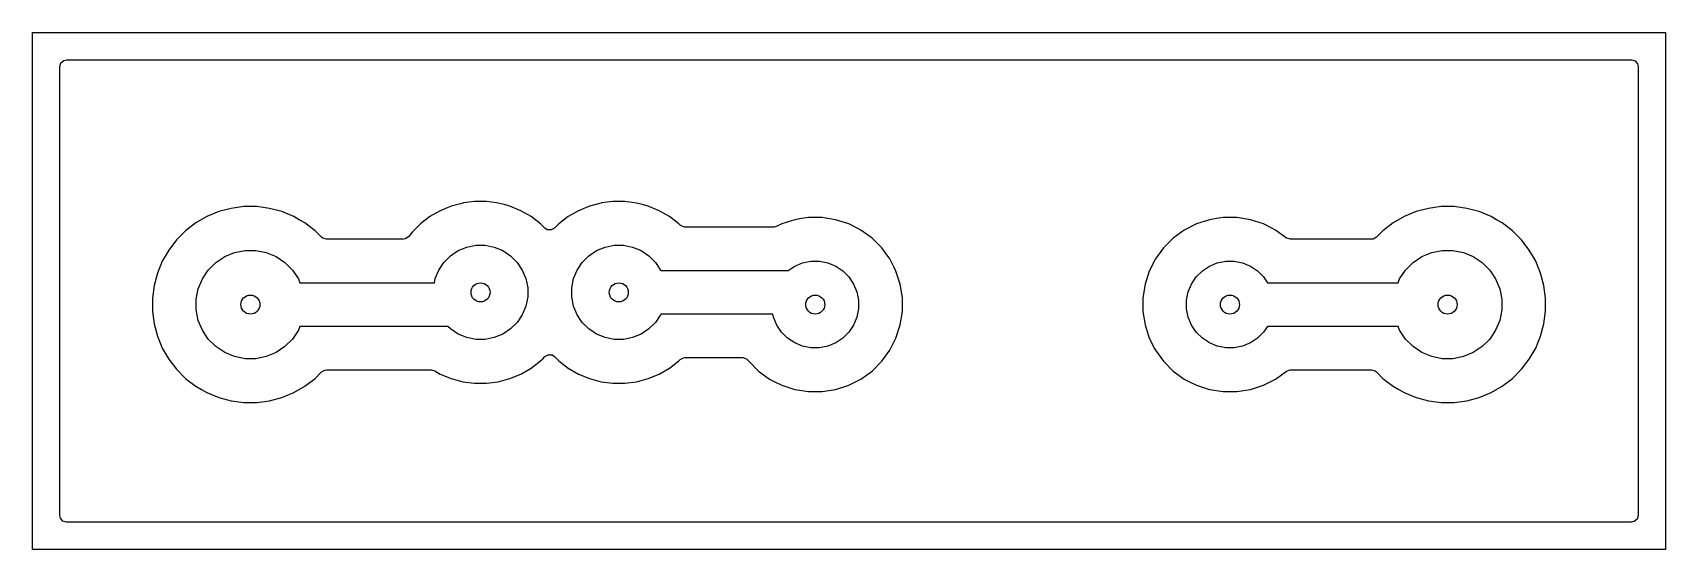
# Model space of a CAD drawing. Extents: x 117 to 147, y -96.5 to -87.
import ezdxf

# ---------------------------------------------------------------- set-up
doc = ezdxf.new("R2010")
doc.units = 0
doc.layers.add('BLACK', color=7, linetype='CONTINUOUS')

msp = doc.modelspace()

# ---------------------------------------------------------------- linework, layer by layer
at = {"layer": 'BLACK', "linetype": 'CONTINUOUS'}
for p, q in [((117, -87), (147, -87)), ((117, -96.5), (117, -87)), ((147, -87), (147, -96.5)), ((117.5005, -87.6245), (117.520185, -87.557461)), ((117.520185, -87.557461), (117.572989, -87.511706)), ((117.572989, -87.511706), (117.6245, -87.5005)), ((117.6245, -87.5005), (146.3755, -87.5005)), ((146.3755, -87.5005), (146.442539, -87.520185)), ((146.442539, -87.520185), (146.488294, -87.572989)), ((146.488294, -87.572989), (146.4995, -87.6245)), ((117.5005, -91.881995), (117.5005, -87.6245)), ((146.4995, -87.6245), (146.4995, -95.8755)), ((120.420006, -90.291394), (120.201954, -90.381714)), ((120.647989, -90.230306), (120.420006, -90.291394)), ((120.881979, -90.199501), (120.647989, -90.230306)), ((120.881983, -90.1995), (120.881979, -90.199501)), ((120.881989, -90.1995), (120.881983, -90.1995)), ((121.118011, -90.1995), (120.881989, -90.1995)), ((121.118017, -90.1995), (121.118011, -90.1995)), ((121.11802, -90.199501), (121.118017, -90.1995)), ((121.35201, -90.230306), (121.11802, -90.199501)), ((121.579993, -90.291394), (121.35201, -90.230306)), ((121.798045, -90.381714), (121.579993, -90.291394)), ((124.489561, -90.273565), (124.299929, -90.383049)), ((124.489569, -90.273561), (124.489561, -90.273565)), ((124.489572, -90.27356), (124.489569, -90.273561)), ((124.573374, -90.238847), (124.489572, -90.27356)), ((124.691884, -90.189758), (124.573374, -90.238847)), ((124.858699, -90.14506), (124.691884, -90.189758)), ((124.903402, -90.133083), (124.858699, -90.14506)), ((124.913853, -90.131707), (124.903402, -90.133083)), ((125.120502, -90.1045), (124.913853, -90.131707)), ((125.12051, -90.1045), (125.120502, -90.1045)), ((125.33949, -90.1045), (125.12051, -90.1045)), ((125.339497, -90.1045), (125.33949, -90.1045)), ((125.520314, -90.128306), (125.339497, -90.1045)), ((125.556598, -90.133083), (125.520314, -90.128306)), ((125.662357, -90.161421), (125.556598, -90.133083)), ((125.768115, -90.189758), (125.662357, -90.161421)), ((125.768118, -90.189759), (125.768115, -90.189758)), ((125.970428, -90.27356), (125.768117, -90.189759)), ((125.768117, -90.189759), (125.768118, -90.189759)), ((125.970433, -90.273562), (125.970428, -90.27356)), ((125.970438, -90.273565), (125.970433, -90.273562)), ((126.16007, -90.383049), (125.970438, -90.273565)), ((127.029561, -90.273565), (126.839929, -90.383049)), ((127.029569, -90.273561), (127.029561, -90.273565)), ((127.029572, -90.27356), (127.029569, -90.273561)), ((127.113374, -90.238847), (127.029572, -90.27356)), ((127.231884, -90.189758), (127.113374, -90.238847)), ((127.398699, -90.14506), (127.231884, -90.189758)), ((127.443402, -90.133083), (127.398699, -90.14506)), ((127.453853, -90.131707), (127.443402, -90.133083)), ((127.660502, -90.1045), (127.453853, -90.131707)), ((127.66051, -90.1045), (127.660502, -90.1045)), ((127.87949, -90.1045), (127.66051, -90.1045)), ((127.879497, -90.1045), (127.87949, -90.1045)), ((128.060314, -90.128306), (127.879497, -90.1045)), ((128.096598, -90.133083), (128.060314, -90.128306)), ((128.202357, -90.161421), (128.096598, -90.133083)), ((128.308115, -90.189758), (128.202357, -90.161421)), ((128.308118, -90.189759), (128.308115, -90.189758)), ((128.510428, -90.27356), (128.308117, -90.189759)), ((128.308117, -90.189759), (128.308118, -90.189759)), ((128.510433, -90.273562), (128.510428, -90.27356)), ((128.510438, -90.273565), (128.510433, -90.273562)), ((128.70007, -90.383049), (128.510438, -90.273565)), ((142.420006, -90.291394), (142.201954, -90.381714)), ((142.647989, -90.230306), (142.420006, -90.291394)), ((142.881979, -90.199501), (142.647989, -90.230306)), ((142.881983, -90.1995), (142.881979, -90.199501)), ((142.881989, -90.1995), (142.881983, -90.1995)), ((143.118011, -90.1995), (142.881989, -90.1995)), ((143.118017, -90.1995), (143.118011, -90.1995)), ((143.11802, -90.199501), (143.118017, -90.1995)), ((143.35201, -90.230306), (143.11802, -90.199501)), ((143.579993, -90.291394), (143.35201, -90.230306)), ((143.798045, -90.381714), (143.579993, -90.291394)), ((119.997545, -90.49973), (119.810302, -90.643406)), ((120.201943, -90.381719), (119.997545, -90.49973)), ((120.201954, -90.381714), (120.201943, -90.381719)), ((121.798056, -90.381719), (121.798045, -90.381714)), ((121.897112, -90.43891), (121.798056, -90.381719)), ((122.00245, -90.499727), (121.897112, -90.43891)), ((122.002453, -90.499729), (122.00245, -90.499727)), ((122.002454, -90.49973), (122.002453, -90.499729)), ((122.189696, -90.643405), (122.002454, -90.49973)), ((124.126194, -90.516361), (123.971361, -90.671194)), ((124.126201, -90.516355), (124.126194, -90.516361)), ((124.299929, -90.383049), (124.126201, -90.516355)), ((126.333798, -90.516355), (126.16007, -90.383049)), ((126.333805, -90.516361), (126.333798, -90.516355)), ((126.412319, -90.594875), (126.333805, -90.516361)), ((126.456666, -90.623376), (126.412319, -90.594875)), ((126.587681, -90.594875), (126.526358, -90.62836)), ((126.666194, -90.516361), (126.587681, -90.594875)), ((126.666201, -90.516355), (126.666194, -90.516361)), ((126.839929, -90.383049), (126.666201, -90.516355)), ((128.873798, -90.516355), (128.70007, -90.383049)), ((128.873805, -90.516361), (128.873798, -90.516355)), ((128.895625, -90.538181), (128.873805, -90.516361)), ((128.916267, -90.554815), (128.895625, -90.538181)), ((128.983306, -90.5745), (128.916267, -90.554815)), ((130.622528, -90.5745), (128.983306, -90.5745)), ((130.678823, -90.560985), (130.622528, -90.5745)), ((130.765616, -90.51676), (130.678823, -90.560985)), ((131.005214, -90.43891), (130.765616, -90.51676)), ((131.129626, -90.419205), (131.005214, -90.43891)), ((131.254038, -90.3995), (131.129626, -90.419205)), ((131.505962, -90.3995), (131.254038, -90.3995)), ((131.754785, -90.43891), (131.505962, -90.3995)), ((131.994383, -90.51676), (131.754785, -90.43891)), ((132.14769, -90.594875), (131.994383, -90.51676)), ((132.218845, -90.63113), (132.14769, -90.594875)), ((138.385616, -90.51676), (138.161151, -90.631132)), ((138.625214, -90.43891), (138.385616, -90.51676)), ((138.749626, -90.419205), (138.625214, -90.43891)), ((138.874038, -90.3995), (138.749626, -90.419205)), ((139.125962, -90.3995), (138.874038, -90.3995)), ((139.374785, -90.43891), (139.125962, -90.3995)), ((139.614383, -90.51676), (139.374785, -90.43891)), ((139.76769, -90.594875), (139.614383, -90.51676)), ((139.838845, -90.63113), (139.76769, -90.594875)), ((141.997545, -90.49973), (141.810303, -90.643405)), ((142.201943, -90.381719), (141.997545, -90.49973)), ((142.201954, -90.381714), (142.201943, -90.381719)), ((143.798056, -90.381719), (143.798045, -90.381714)), ((143.897112, -90.43891), (143.798056, -90.381719)), ((144.00245, -90.499727), (143.897112, -90.43891)), ((144.002453, -90.499729), (144.00245, -90.499727)), ((144.002454, -90.49973), (144.002453, -90.499729)), ((144.189697, -90.643406), (144.002454, -90.49973)), ((119.643406, -90.810302), (119.49973, -90.997545)), ((119.643412, -90.810295), (119.643406, -90.810302)), ((119.810295, -90.643412), (119.643412, -90.810295)), ((119.810302, -90.643406), (119.810295, -90.643412)), ((122.189698, -90.643407), (122.189696, -90.643405)), ((122.189699, -90.643408), (122.189698, -90.643407)), ((122.309476, -90.763185), (122.189699, -90.643408)), ((122.330114, -90.779815), (122.309476, -90.763185)), ((122.397153, -90.7995), (122.330114, -90.779815)), ((123.811759, -90.7995), (122.397153, -90.7995)), ((123.853707, -90.792189), (123.811759, -90.7995)), ((123.910135, -90.750986), (123.853707, -90.792189)), ((123.971355, -90.671201), (123.910135, -90.750986)), ((123.971361, -90.671194), (123.971355, -90.671201)), ((126.526358, -90.62836), (126.456666, -90.623376)), ((132.218847, -90.631131), (132.218845, -90.63113)), ((132.218848, -90.631132), (132.218847, -90.631131)), ((132.422649, -90.779201), (132.218848, -90.631132)), ((132.422654, -90.779205), (132.422649, -90.779201)), ((132.600794, -90.957345), (132.422654, -90.779205)), ((137.957345, -90.779205), (137.779205, -90.957345)), ((137.95735, -90.779201), (137.957345, -90.779205)), ((138.161151, -90.631132), (137.95735, -90.779201)), ((139.838847, -90.631131), (139.838845, -90.63113)), ((139.838848, -90.631132), (139.838847, -90.631131)), ((140.037993, -90.775818), (139.838848, -90.631132)), ((140.043839, -90.779815), (140.037993, -90.775818)), ((140.110878, -90.7995), (140.043839, -90.779815)), ((141.602847, -90.7995), (140.110878, -90.7995)), ((141.629206, -90.796666), (141.602847, -90.7995)), ((141.690526, -90.763182), (141.629206, -90.796666)), ((141.767709, -90.686), (141.690526, -90.763182)), ((141.810303, -90.643405), (141.767709, -90.686)), ((144.189704, -90.643412), (144.189697, -90.643406)), ((144.356587, -90.810295), (144.189704, -90.643412)), ((144.356592, -90.810301), (144.356587, -90.810295)), ((144.500273, -90.99755), (144.356592, -90.810301)), ((119.49973, -90.997545), (119.381719, -91.201943)), ((120.365607, -91.22699), (120.528603, -91.118079)), ((120.528603, -91.118079), (120.709715, -91.04306)), ((120.709715, -91.04306), (120.901983, -91.004815)), ((120.901983, -91.004815), (121.098017, -91.004815)), ((121.098017, -91.004815), (121.290285, -91.04306)), ((121.290285, -91.04306), (121.471397, -91.118079)), ((121.471397, -91.118079), (121.634393, -91.22699)), ((124.557481, -91.223078), (124.678078, -91.102481)), ((124.678078, -91.102481), (124.819885, -91.007729)), ((124.819885, -91.007729), (124.977452, -90.942462)), ((124.977452, -90.942462), (125.144725, -90.909189)), ((125.144725, -90.909189), (125.315275, -90.909189)), ((125.315275, -90.909189), (125.482548, -90.942462)), ((125.482548, -90.942462), (125.640115, -91.007729)), ((125.640115, -91.007729), (125.781922, -91.102481)), ((125.781922, -91.102481), (125.902519, -91.223078)), ((127.097481, -91.223078), (127.218078, -91.102481)), ((127.218078, -91.102481), (127.359885, -91.007729)), ((127.359885, -91.007729), (127.517452, -90.942462)), ((127.517452, -90.942462), (127.684725, -90.909189)), ((127.684725, -90.909189), (127.855275, -90.909189)), ((127.855275, -90.909189), (128.022548, -90.942462)), ((128.022548, -90.942462), (128.180115, -91.007729)), ((128.180115, -91.007729), (128.321922, -91.102481)), ((128.321922, -91.102481), (128.442519, -91.223078)), ((132.600798, -90.95735), (132.600794, -90.957345)), ((132.729952, -91.135117), (132.600798, -90.95735)), ((132.74887, -91.161155), (132.729952, -91.135117)), ((132.821747, -91.304184), (132.74887, -91.161155)), ((137.631132, -91.161151), (137.51676, -91.385616)), ((137.779201, -90.95735), (137.631132, -91.161151)), ((137.779205, -90.957345), (137.779201, -90.95735)), ((142.365607, -91.22699), (142.528603, -91.118079)), ((142.528603, -91.118079), (142.709715, -91.04306)), ((142.709715, -91.04306), (142.901983, -91.004815)), ((142.901983, -91.004815), (143.098017, -91.004815)), ((143.098017, -91.004815), (143.290285, -91.04306)), ((143.290285, -91.04306), (143.471397, -91.118079)), ((143.471397, -91.118079), (143.634393, -91.22699)), ((144.576118, -91.128918), (144.500273, -90.99755)), ((144.61828, -91.201943), (144.576118, -91.128918)), ((119.291394, -91.420006), (119.230306, -91.647989)), ((119.381714, -91.201954), (119.291394, -91.420006)), ((119.381719, -91.201943), (119.381714, -91.201954)), ((120.118079, -91.528603), (120.22699, -91.365607)), ((120.22699, -91.365607), (120.365607, -91.22699)), ((121.634393, -91.22699), (121.77301, -91.365607)), ((121.77301, -91.365607), (121.881921, -91.528603)), ((124.397462, -91.522452), (124.462729, -91.364885)), ((124.462729, -91.364885), (124.557481, -91.223078)), ((125.902519, -91.223078), (125.997271, -91.364885)), ((125.997271, -91.364885), (126.062538, -91.522452)), ((126.937462, -91.522452), (127.002729, -91.364885)), ((127.002729, -91.364885), (127.097481, -91.223078)), ((128.442519, -91.223078), (128.537271, -91.364885)), ((128.537271, -91.364885), (128.541461, -91.375)), ((128.541461, -91.375), (130.882351, -91.375)), ((130.882351, -91.375), (131.002883, -91.294463)), ((131.002883, -91.294463), (131.147772, -91.234448)), ((131.147772, -91.234448), (131.301586, -91.203852)), ((131.301586, -91.203852), (131.458414, -91.203852)), ((131.458414, -91.203852), (131.612228, -91.234448)), ((131.612228, -91.234448), (131.757117, -91.294463)), ((131.757117, -91.294463), (131.887515, -91.381592)), ((131.887515, -91.381592), (131.998408, -91.492485)), ((131.998408, -91.492485), (132.085537, -91.622883)), ((132.863239, -91.385616), (132.821747, -91.304184)), ((132.863239, -91.385618), (132.863239, -91.385616)), ((132.863241, -91.385621), (132.863239, -91.385618)), ((132.94109, -91.625215), (132.863241, -91.385621)), ((137.51676, -91.385616), (137.43891, -91.625214)), ((138.294463, -91.622883), (138.381592, -91.492485)), ((138.381592, -91.492485), (138.492485, -91.381592)), ((138.492485, -91.381592), (138.622883, -91.294463)), ((138.622883, -91.294463), (138.767772, -91.234448)), ((138.767772, -91.234448), (138.921586, -91.203852)), ((138.921586, -91.203852), (139.078414, -91.203852)), ((139.078414, -91.203852), (139.232228, -91.234448)), ((139.232228, -91.234448), (139.377117, -91.294463)), ((139.377117, -91.294463), (139.507515, -91.381592)), ((139.507515, -91.381592), (139.618408, -91.492485)), ((139.618408, -91.492485), (139.690247, -91.6)), ((142.118079, -91.528603), (142.22699, -91.365607)), ((142.22699, -91.365607), (142.365607, -91.22699)), ((143.634393, -91.22699), (143.77301, -91.365607)), ((143.77301, -91.365607), (143.881921, -91.528603)), ((144.618282, -91.201948), (144.61828, -91.201943)), ((144.618284, -91.201951), (144.618282, -91.201948)), ((144.708606, -91.420007), (144.618284, -91.201951)), ((144.769693, -91.647986), (144.708606, -91.420007)), ((119.230306, -91.647989), (119.199501, -91.881979)), ((120.004815, -91.901983), (120.04306, -91.709715)), ((120.04306, -91.709715), (120.118079, -91.528603)), ((121.881921, -91.528603), (121.911495, -91.6)), ((121.911495, -91.6), (124.382037, -91.6)), ((124.382037, -91.6), (124.397462, -91.522452)), ((126.062538, -91.522452), (126.095811, -91.689725)), ((126.095811, -91.689725), (126.095811, -91.860275)), ((126.904189, -91.689725), (126.937462, -91.522452)), ((126.904189, -91.860275), (126.904189, -91.689725)), ((132.085537, -91.622883), (132.145552, -91.767772)), ((132.145552, -91.767772), (132.176148, -91.921586)), ((132.9805, -91.874038), (132.94109, -91.625215)), ((137.43891, -91.625214), (137.3995, -91.874038)), ((138.203852, -91.921586), (138.234448, -91.767772)), ((138.234448, -91.767772), (138.294463, -91.622883)), ((139.690247, -91.6), (142.088505, -91.6)), ((142.088505, -91.6), (142.118079, -91.528603)), ((143.881921, -91.528603), (143.95694, -91.709715)), ((143.95694, -91.709715), (143.995185, -91.901983)), ((144.8005, -91.881989), (144.769693, -91.647986)), ((117.5005, -95.8755), (117.5005, -91.881995)), ((119.199501, -91.881979), (119.1995, -91.881995)), ((119.1995, -91.881995), (119.1995, -92.118004)), ((120.004815, -92.098017), (120.004815, -91.901983)), ((120.04306, -92.290285), (120.004815, -92.098017)), ((126.062538, -92.027548), (125.997271, -92.185115)), ((126.095811, -91.860275), (126.062538, -92.027548)), ((126.937462, -92.027548), (126.904189, -91.860275)), ((127.002729, -92.185115), (126.937462, -92.027548)), ((132.176148, -92.078414), (132.145552, -92.232228)), ((132.176148, -91.921586), (132.176148, -92.078414)), ((132.9805, -92.125962), (132.9805, -91.874038)), ((137.3995, -91.874038), (137.3995, -92.125961)), ((138.203852, -92.078414), (138.203852, -91.921586)), ((138.234448, -92.232228), (138.203852, -92.078414)), ((143.995185, -92.098017), (143.95694, -92.290285)), ((143.995185, -91.901983), (143.995185, -92.098017)), ((144.8005, -92.118011), (144.8005, -91.881989)), ((119.1995, -92.118004), (119.199501, -92.11802)), ((119.199501, -92.11802), (119.200546, -92.125961)), ((119.200546, -92.125961), (119.230307, -92.352014)), ((119.230307, -92.352014), (119.291394, -92.579993)), ((120.118079, -92.471397), (120.04306, -92.290285)), ((121.911495, -92.4), (121.881921, -92.471397)), ((124.630559, -92.4), (121.911495, -92.4)), ((124.678078, -92.447519), (124.630559, -92.4)), ((125.902519, -92.326922), (125.781922, -92.447519)), ((125.997271, -92.185115), (125.902519, -92.326922)), ((127.097481, -92.326922), (127.002729, -92.185115)), ((127.218078, -92.447519), (127.097481, -92.326922)), ((128.442519, -92.326922), (128.321922, -92.447519)), ((128.537271, -92.185115), (128.442519, -92.326922)), ((128.541461, -92.175), (128.537271, -92.185115)), ((130.603064, -92.175), (128.541461, -92.175)), ((130.614448, -92.232228), (130.603064, -92.175)), ((130.674463, -92.377117), (130.614448, -92.232228)), ((130.761592, -92.507515), (130.674463, -92.377117)), ((132.085537, -92.377117), (131.998408, -92.507515)), ((132.145552, -92.232228), (132.085537, -92.377117)), ((132.863241, -92.614379), (132.94109, -92.374785)), ((132.94109, -92.374785), (132.9805, -92.125962)), ((137.3995, -92.125961), (137.43891, -92.374785)), ((137.43891, -92.374785), (137.51676, -92.614383)), ((138.294463, -92.377117), (138.234448, -92.232228)), ((138.381592, -92.507515), (138.294463, -92.377117)), ((139.690247, -92.4), (139.618408, -92.507515)), ((142.088505, -92.4), (139.690247, -92.4)), ((142.118079, -92.471397), (142.088505, -92.4)), ((143.95694, -92.290285), (143.881921, -92.471397)), ((144.708606, -92.579993), (144.769693, -92.352014)), ((144.769693, -92.352014), (144.8005, -92.118011)), ((119.291394, -92.579993), (119.381714, -92.798045)), ((120.22699, -92.634393), (120.118079, -92.471397)), ((120.365607, -92.77301), (120.22699, -92.634393)), ((121.77301, -92.634393), (121.634393, -92.77301)), ((121.881921, -92.471397), (121.77301, -92.634393)), ((124.819885, -92.542271), (124.678078, -92.447519)), ((124.977452, -92.607538), (124.819885, -92.542271)), ((125.144725, -92.640811), (124.977452, -92.607538)), ((125.315275, -92.640811), (125.144725, -92.640811)), ((125.482548, -92.607538), (125.315275, -92.640811)), ((125.640115, -92.542271), (125.482548, -92.607538)), ((125.781922, -92.447519), (125.640115, -92.542271)), ((127.359885, -92.542271), (127.218078, -92.447519)), ((127.517452, -92.607538), (127.359885, -92.542271)), ((127.684725, -92.640811), (127.517452, -92.607538)), ((127.855275, -92.640811), (127.684725, -92.640811)), ((128.022548, -92.607538), (127.855275, -92.640811)), ((128.180115, -92.542271), (128.022548, -92.607538)), ((128.321922, -92.447519), (128.180115, -92.542271)), ((130.872485, -92.618408), (130.761592, -92.507515)), ((131.002883, -92.705537), (130.872485, -92.618408)), ((131.887515, -92.618408), (131.757117, -92.705537)), ((131.998408, -92.507515), (131.887515, -92.618408)), ((132.74887, -92.838845), (132.863241, -92.614379)), ((137.51676, -92.614383), (137.595413, -92.768747)), ((138.492485, -92.618408), (138.381592, -92.507515)), ((138.622883, -92.705537), (138.492485, -92.618408)), ((139.507515, -92.618408), (139.377117, -92.705537)), ((139.618408, -92.507515), (139.507515, -92.618408)), ((142.22699, -92.634393), (142.118079, -92.471397)), ((142.365607, -92.77301), (142.22699, -92.634393)), ((143.77301, -92.634393), (143.634393, -92.77301)), ((143.881921, -92.471397), (143.77301, -92.634393)), ((144.618284, -92.798049), (144.708606, -92.579993)), ((119.381714, -92.798045), (119.381719, -92.798056)), ((119.381719, -92.798056), (119.452677, -92.920957)), ((119.452677, -92.920957), (119.499727, -93.00245)), ((120.528603, -92.881921), (120.365607, -92.77301)), ((120.709715, -92.95694), (120.528603, -92.881921)), ((120.901983, -92.995185), (120.709715, -92.95694)), ((121.098017, -92.995185), (120.901983, -92.995185)), ((121.290285, -92.95694), (121.098017, -92.995185)), ((121.471397, -92.881921), (121.290285, -92.95694)), ((121.634393, -92.77301), (121.471397, -92.881921)), ((126.3338, -93.033643), (126.372258, -92.995185)), ((126.372258, -92.995185), (126.412319, -92.955125)), ((126.412319, -92.955125), (126.473642, -92.92164)), ((126.473642, -92.92164), (126.543334, -92.926624)), ((126.543334, -92.926624), (126.587681, -92.955125)), ((126.587681, -92.955125), (126.666194, -93.033638)), ((128.895625, -93.011819), (128.956948, -92.978334)), ((128.956948, -92.978334), (128.983306, -92.9755)), ((128.983306, -92.9755), (130.047234, -92.9755)), ((130.047234, -92.9755), (130.114273, -92.995185)), ((130.114273, -92.995185), (130.147551, -93.026613)), ((131.147772, -92.765552), (131.002883, -92.705537)), ((131.301586, -92.796148), (131.147772, -92.765552)), ((131.458414, -92.796148), (131.301586, -92.796148)), ((131.612228, -92.765552), (131.458414, -92.796148)), ((131.757117, -92.705537), (131.612228, -92.765552)), ((132.600793, -93.042656), (132.74887, -92.838845)), ((137.595413, -92.768747), (137.610343, -92.798049)), ((137.610343, -92.798049), (137.631132, -92.838848)), ((137.631132, -92.838848), (137.779201, -93.042649)), ((138.767772, -92.765552), (138.622883, -92.705537)), ((138.921586, -92.796148), (138.767772, -92.765552)), ((139.078414, -92.796148), (138.921586, -92.796148)), ((139.232228, -92.765552), (139.078414, -92.796148)), ((139.377117, -92.705537), (139.232228, -92.765552)), ((142.528603, -92.881921), (142.365607, -92.77301)), ((142.709715, -92.95694), (142.528603, -92.881921)), ((142.901983, -92.995185), (142.709715, -92.95694)), ((143.098017, -92.995185), (142.901983, -92.995185)), ((143.290285, -92.95694), (143.098017, -92.995185)), ((143.471397, -92.881921), (143.290285, -92.95694)), ((143.634393, -92.77301), (143.471397, -92.881921)), ((144.500273, -93.00245), (144.618284, -92.798049)), ((119.499727, -93.00245), (119.499729, -93.002453)), ((119.499729, -93.002453), (119.49973, -93.002454)), ((119.49973, -93.002454), (119.643406, -93.189697)), ((119.643406, -93.189697), (119.643412, -93.189704)), ((119.643412, -93.189704), (119.810295, -93.356587)), ((122.189699, -93.356592), (122.309473, -93.236817)), ((122.309473, -93.236817), (122.370794, -93.203334)), ((122.370794, -93.203334), (122.397153, -93.2005)), ((122.397153, -93.2005), (124.324814, -93.2005)), ((124.324814, -93.2005), (124.386814, -93.217113)), ((124.386814, -93.217113), (124.489563, -93.276435)), ((124.489563, -93.276435), (124.489564, -93.276436)), ((124.489564, -93.276436), (124.489567, -93.276437)), ((124.489567, -93.276437), (124.489572, -93.27644)), ((124.489572, -93.27644), (124.691883, -93.360241)), ((125.768117, -93.360241), (125.970428, -93.27644)), ((125.970428, -93.27644), (126.160071, -93.16695)), ((126.160071, -93.16695), (126.3338, -93.033643)), ((126.666194, -93.033638), (126.666201, -93.033644)), ((126.666201, -93.033644), (126.839929, -93.16695)), ((126.839929, -93.16695), (127.029561, -93.276434)), ((127.029561, -93.276434), (127.029563, -93.276434)), ((127.029563, -93.276434), (127.029572, -93.27644)), ((127.029572, -93.27644), (127.231883, -93.360241)), ((128.308117, -93.360241), (128.510428, -93.27644)), ((128.510428, -93.27644), (128.700071, -93.16695)), ((128.700071, -93.16695), (128.8738, -93.033643)), ((128.8738, -93.033643), (128.88083, -93.026613)), ((128.88083, -93.026613), (128.895625, -93.011819)), ((130.147551, -93.026613), (130.159206, -93.042655)), ((130.159206, -93.042655), (130.337345, -93.220794)), ((130.337345, -93.220794), (130.33735, -93.220798)), ((130.33735, -93.220798), (130.515117, -93.349952)), ((132.218845, -93.36887), (132.422656, -93.220793)), ((132.422656, -93.220793), (132.600793, -93.042656)), ((137.779201, -93.042649), (137.779205, -93.042654)), ((137.779205, -93.042654), (137.957345, -93.220794)), ((137.957345, -93.220794), (137.95735, -93.220798)), ((137.95735, -93.220798), (138.135117, -93.349952)), ((139.922168, -93.308331), (140.037993, -93.224182)), ((140.037993, -93.224182), (140.103799, -93.200702)), ((140.103799, -93.200702), (140.110878, -93.2005)), ((140.110878, -93.2005), (141.602847, -93.2005)), ((141.602847, -93.2005), (141.669886, -93.220185)), ((141.669886, -93.220185), (141.690523, -93.236814)), ((141.690523, -93.236814), (141.810296, -93.356587)), ((144.189699, -93.356592), (144.356592, -93.189699)), ((144.356592, -93.189699), (144.500273, -93.00245)), ((119.810295, -93.356587), (119.810302, -93.356593)), ((119.810302, -93.356593), (119.888918, -93.416917)), ((119.888918, -93.416917), (119.99755, -93.500273)), ((119.99755, -93.500273), (120.102888, -93.56109)), ((120.102888, -93.56109), (120.201943, -93.61828)), ((121.798049, -93.618284), (122.00245, -93.500273)), ((122.00245, -93.500273), (122.189699, -93.356592)), ((124.691883, -93.360241), (124.903402, -93.416917)), ((124.903402, -93.416917), (125.12051, -93.4455)), ((125.12051, -93.4455), (125.120517, -93.4455)), ((125.120517, -93.4455), (125.339483, -93.4455)), ((125.339483, -93.4455), (125.33949, -93.4455)), ((125.33949, -93.4455), (125.556598, -93.416917)), ((125.556598, -93.416917), (125.768117, -93.360241)), ((127.231883, -93.360241), (127.443402, -93.416917)), ((127.443402, -93.416917), (127.66051, -93.4455)), ((127.66051, -93.4455), (127.660517, -93.4455)), ((127.660517, -93.4455), (127.879483, -93.4455)), ((127.879483, -93.4455), (127.87949, -93.4455)), ((127.87949, -93.4455), (128.096598, -93.416917)), ((128.096598, -93.416917), (128.308117, -93.360241)), ((130.515117, -93.349952), (130.541155, -93.36887)), ((130.541155, -93.36887), (130.635449, -93.416915)), ((130.635449, -93.416915), (130.765616, -93.483239)), ((130.765616, -93.483239), (130.765618, -93.483239)), ((130.765618, -93.483239), (130.765621, -93.483241)), ((130.765621, -93.483241), (131.005215, -93.56109)), ((131.005215, -93.56109), (131.254038, -93.6005)), ((131.505962, -93.6005), (131.754785, -93.56109)), ((131.754785, -93.56109), (131.994379, -93.483241)), ((131.994379, -93.483241), (132.218845, -93.36887)), ((138.135117, -93.349952), (138.161155, -93.36887)), ((138.161155, -93.36887), (138.255449, -93.416915)), ((138.255449, -93.416915), (138.385616, -93.483239)), ((138.385616, -93.483239), (138.385618, -93.483239)), ((138.385618, -93.483239), (138.385621, -93.483241)), ((138.385621, -93.483241), (138.625215, -93.56109)), ((138.625215, -93.56109), (138.874038, -93.6005)), ((139.125962, -93.6005), (139.374785, -93.56109)), ((139.374785, -93.56109), (139.614379, -93.483241)), ((139.614379, -93.483241), (139.838845, -93.36887)), ((139.838845, -93.36887), (139.922168, -93.308331)), ((141.810296, -93.356587), (141.810303, -93.356594)), ((141.810303, -93.356594), (141.888918, -93.416917)), ((141.888918, -93.416917), (141.99755, -93.500273)), ((141.99755, -93.500273), (142.102888, -93.56109)), ((142.102888, -93.56109), (142.201943, -93.61828)), ((143.798049, -93.618284), (144.00245, -93.500273)), ((144.00245, -93.500273), (144.189699, -93.356592)), ((120.201943, -93.61828), (120.201948, -93.618282)), ((120.201948, -93.618282), (120.201951, -93.618284)), ((120.201951, -93.618284), (120.420007, -93.708606)), ((120.420007, -93.708606), (120.647986, -93.769693)), ((120.647986, -93.769693), (120.881989, -93.8005)), ((120.881989, -93.8005), (120.881996, -93.8005)), ((120.881996, -93.8005), (121.118004, -93.8005)), ((121.118004, -93.8005), (121.118011, -93.8005)), ((121.118011, -93.8005), (121.352014, -93.769693)), ((121.352014, -93.769693), (121.579993, -93.708606)), ((121.579993, -93.708606), (121.798049, -93.618284)), ((131.254038, -93.6005), (131.254039, -93.6005)), ((131.254039, -93.6005), (131.505961, -93.6005)), ((131.505961, -93.6005), (131.505962, -93.6005)), ((138.874038, -93.6005), (138.874039, -93.6005)), ((138.874039, -93.6005), (139.125961, -93.6005)), ((139.125961, -93.6005), (139.125962, -93.6005)), ((142.201943, -93.61828), (142.201948, -93.618282)), ((142.201948, -93.618282), (142.201951, -93.618284)), ((142.201951, -93.618284), (142.420007, -93.708606)), ((142.420007, -93.708606), (142.647986, -93.769693)), ((142.647986, -93.769693), (142.881989, -93.8005)), ((142.881989, -93.8005), (142.881996, -93.8005)), ((142.881996, -93.8005), (143.118004, -93.8005)), ((143.118004, -93.8005), (143.118011, -93.8005)), ((143.118011, -93.8005), (143.352014, -93.769693)), ((143.352014, -93.769693), (143.579993, -93.708606)), ((143.579993, -93.708606), (143.798049, -93.618284)), ((117.511706, -95.927011), (117.5005, -95.8755)), ((117.557461, -95.979815), (117.511706, -95.927011)), ((117.6245, -95.9995), (117.557461, -95.979815)), ((146.3755, -95.9995), (117.6245, -95.9995)), ((146.427011, -95.988294), (146.3755, -95.9995)), ((146.479815, -95.942539), (146.427011, -95.988294)), ((146.4995, -95.8755), (146.479815, -95.942539)), ((147, -96.5), (117, -96.5))]:
    msp.add_line(p, q, dxfattribs=at)
at = {"layer": 'BLACK'}
for centre in [(125.23, -91.775), (127.77, -91.775), (121, -92), (131.38, -92), (139, -92), (143, -92)]:
    msp.add_circle(centre, 0.175, dxfattribs=at)
at = {"layer": 'WHITE'}
for centre in [(125.23, -91.775), (127.77, -91.775), (121, -92), (131.38, -92), (139, -92), (143, -92)]:
    msp.add_circle(centre, 0.175, dxfattribs=at)

doc.saveas('drawing.dxf')
